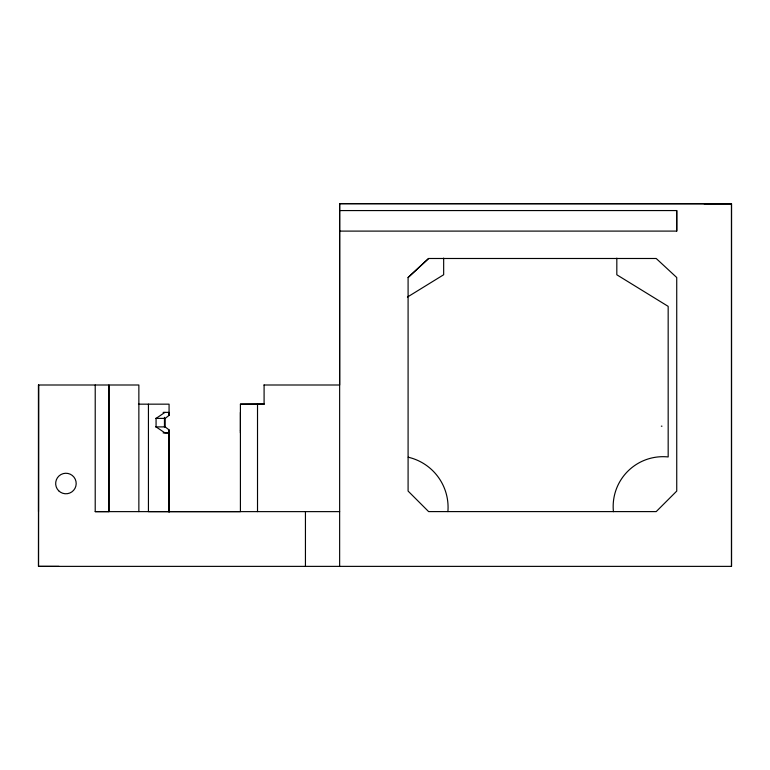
<?xml version="1.0" encoding="UTF-8"?>
<svg xmlns="http://www.w3.org/2000/svg" width="770" height="770" viewBox="0 0 770 770"><rect width="100%" height="100%" fill="white"/><g stroke="black" fill="none" stroke-linecap="round" stroke-linejoin="round"><path stroke-width="1.16" d="M138.86 511.617L138.86 385L38.5 385L38.5 566.374L59.03 566.393M38.635 385L38.5 566.374L731.5 566.374L731.5 203.742L339.657 203.607L339.657 385L263.966 385M108.907 511.626L108.907 385L108.897 511.626L95.211 511.626L95.22 385M148.437 404.163L148.437 511.617L240.413 511.626L240.413 404.163L264.091 404.009L264.091 385M164.462 426.927L164.462 417.34M169.073 512.156L169.073 429.901L165.155 426.898L155.559 426.898M155.559 418.389L165.155 418.389L169.073 415.386L169.073 404.163L138.456 404.163M240.413 432.913L240.413 430.671M240.413 412.374L240.413 430.815M257.517 511.626L257.517 404.009M305.44 566.383L305.44 511.626M616.828 258.123L616.818 274.784L668.168 306.364L668.177 456.947A49.867 49.867 0 0 0 613.43 511.684M408.09 277.508L428.62 258.489L656.204 258.489L676.734 277.518L676.743 491.077L656.204 511.607L428.62 511.598L408.09 491.067L408.09 277.508L428.62 258.489M164.953 412.374L156.069 418.389L156.069 426.898L164.847 432.836L169.073 432.913L163.124 432.913M407.436 297.066L443.664 274.746L443.664 258.075M661.343 426.176L661.969 426.176M339.647 566.374L339.637 203.732L731.5 203.752L731.5 566.374M704.098 203.752L731.49 203.723M339.647 210.576L676.734 210.566L676.734 231.096L339.647 231.106M240.413 404.163L264.37 404.163M163.124 412.374L169.073 412.374L169.073 415.386M95.211 511.626L339.657 511.626M676.734 210.566L676.734 231.096M169.073 429.901L169.073 511.617M165.155 418.389L165.155 426.898M38.5 385L38.5 511.617M408.206 457.207A51.474 51.474 0 0 1 447.899 511.607M58.674 490.779A10.27 10.27 0 0 0 75.845 486.178A10.27 10.27 0 0 0 63.275 473.598A10.27 10.27 0 0 0 58.674 490.779"/></g></svg>
